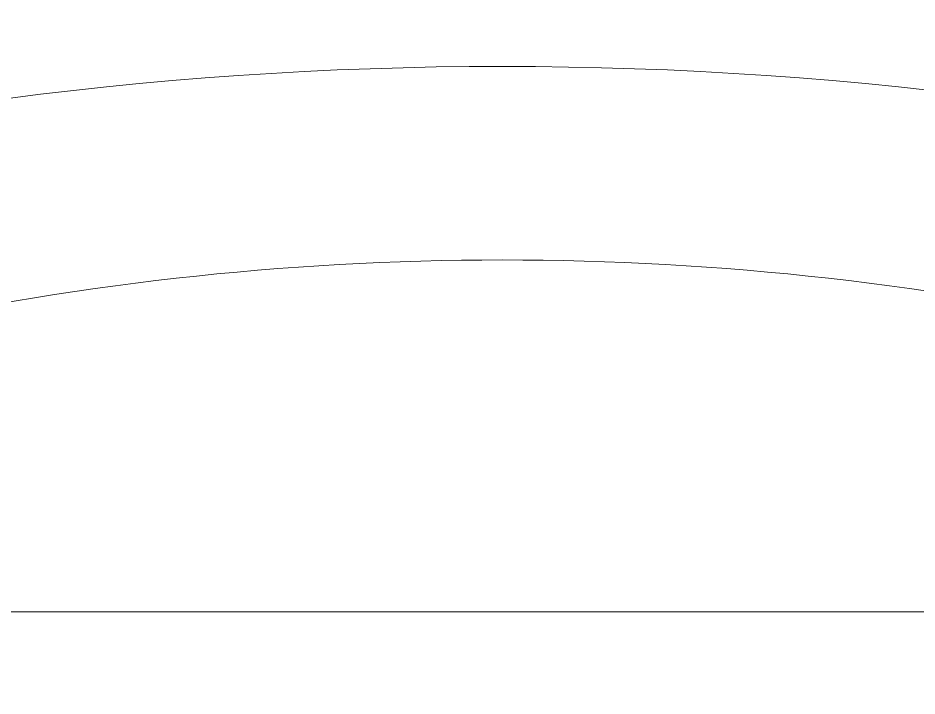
# Model space of a CAD drawing. Header units: millimetres. Extents: x -207 to 189, y -279 to 292.
# Drawn here: x -133.4 to -77.1, y 249.1 to 291.6 of the extents above; entities that cross this region are included whole.
import ezdxf

# ---------------------------------------------------------------- set-up
doc = ezdxf.new("R2010")
doc.units = ezdxf.units.MM
doc.header["$MEASUREMENT"] = 0
doc.layers.add('layer 1', color=7, linetype='Continuous')

msp = doc.modelspace()

# ---------------------------------------------------------------- linework, layer by layer
at = {"layer": 'layer 1', "lineweight": 9}
msp.add_open_spline([(-12.1732, -71.8089), (-12.1732, -71.8089), (-194.0377, -71.8089), (-194.0377, -71.8089), (-194.0377, -71.8089), (-194.0377, -71.8089), (-194.0377, -62.8057), (-194.0377, -62.8057), (-194.0377, -62.8057), (-194.0377, -62.8057), (-188.0357, -62.8057), (-188.0357, -62.8057), (-188.0357, -62.8057), (-188.0357, -62.8057), (-188.0357, -8.7866), (-188.0357, -8.7866), (-188.0357, -8.7866), (-188.0357, -8.7866), (-182.0335, -8.7866), (-182.0335, -8.7866), (-182.0335, -8.7866), (-182.0335, -8.7866), (-182.0335, 57.2368), (-182.0335, 57.2368), (-182.0335, 57.2368), (-182.0335, 57.2368), (-176.0313, 57.2368), (-176.0313, 57.2368), (-176.0313, 57.2368), (-176.0313, 57.2368), (-176.0313, 270.3124), (-176.0313, 270.3124), (-176.0313, 270.3124), (-175.5205, 274.5082), (-172.6642, 278.0508), (-168.6738, 279.445), (-168.6738, 279.445), (-125.8103, 291.5669), (-80.402, 291.5625), (-37.5372, 279.445), (-37.5372, 279.445), (-33.5462, 278.0527), (-30.6926, 274.508), (-30.1796, 270.3124), (-30.1796, 270.3124), (-30.1796, 270.3124), (-30.1796, 57.2368), (-30.1796, 57.2368), (-30.1796, 57.2368), (-30.1796, 57.2368), (-24.1774, 57.2368), (-24.1774, 57.2368), (-24.1774, 57.2368), (-24.1774, 57.2368), (-24.1774, -8.7866), (-24.1774, -8.7866), (-24.1774, -8.7866), (-24.1774, -8.7866), (-18.1754, -8.7866), (-18.1754, -8.7866), (-18.1754, -8.7866), (-18.1754, -8.7866), (-18.1754, -62.8057), (-18.1754, -62.8057), (-18.1754, -62.8057), (-18.1754, -62.8057), (-12.1732, -62.8057), (-12.1732, -62.8057), (-12.1732, -62.8057), (-12.1732, -62.8057), (-12.1732, -71.8089), (-12.1732, -71.8089)], degree=3, knots=[0, 0, 0, 0, 0.0526316, 0.0526316, 0.0526316, 0.0526316, 0.1052632, 0.1052632, 0.1052632, 0.1052632, 0.1578947, 0.1578947, 0.1578947, 0.1578947, 0.2105263, 0.2105263, 0.2105263, 0.2105263, 0.2631579, 0.2631579, 0.2631579, 0.2631579, 0.3157895, 0.3157895, 0.3157895, 0.3157895, 0.3684211, 0.3684211, 0.3684211, 0.3684211, 0.4210526, 0.4210526, 0.4210526, 0.4210526, 0.4736842, 0.4736842, 0.4736842, 0.4736842, 0.5263158, 0.5263158, 0.5263158, 0.5263158, 0.5789474, 0.5789474, 0.5789474, 0.5789474, 0.6315789, 0.6315789, 0.6315789, 0.6315789, 0.6842105, 0.6842105, 0.6842105, 0.6842105, 0.7368421, 0.7368421, 0.7368421, 0.7368421, 0.7894737, 0.7894737, 0.7894737, 0.7894737, 0.8421053, 0.8421053, 0.8421053, 0.8421053, 0.8947368, 0.8947368, 0.8947368, 0.8947368, 1, 1, 1, 1], dxfattribs=at)
at = {"layer": 'layer 1', "color": 1, "lineweight": 9}
msp.add_open_spline([(-143.7511, 271.8397), (-151.909, 270.1238), (-157.5917, 262.7226), (-157.1246, 254.3992), (-157.1246, 254.3992), (-157.1246, 254.3992), (-49.0863, 254.3992), (-49.0863, 254.3992), (-49.0863, 254.3992), (-48.6269, 262.723), (-54.3002, 270.1314), (-62.4598, 271.8397), (-62.4598, 271.8397), (-89.2168, 277.948), (-116.9946, 277.9497), (-143.7511, 271.8397)], degree=3, knots=[0, 0, 0, 0, 0.2, 0.2, 0.2, 0.2, 0.4, 0.4, 0.4, 0.4, 0.6, 0.6, 0.6, 0.6, 1, 1, 1, 1], dxfattribs=at)

doc.saveas('drawing.dxf')
